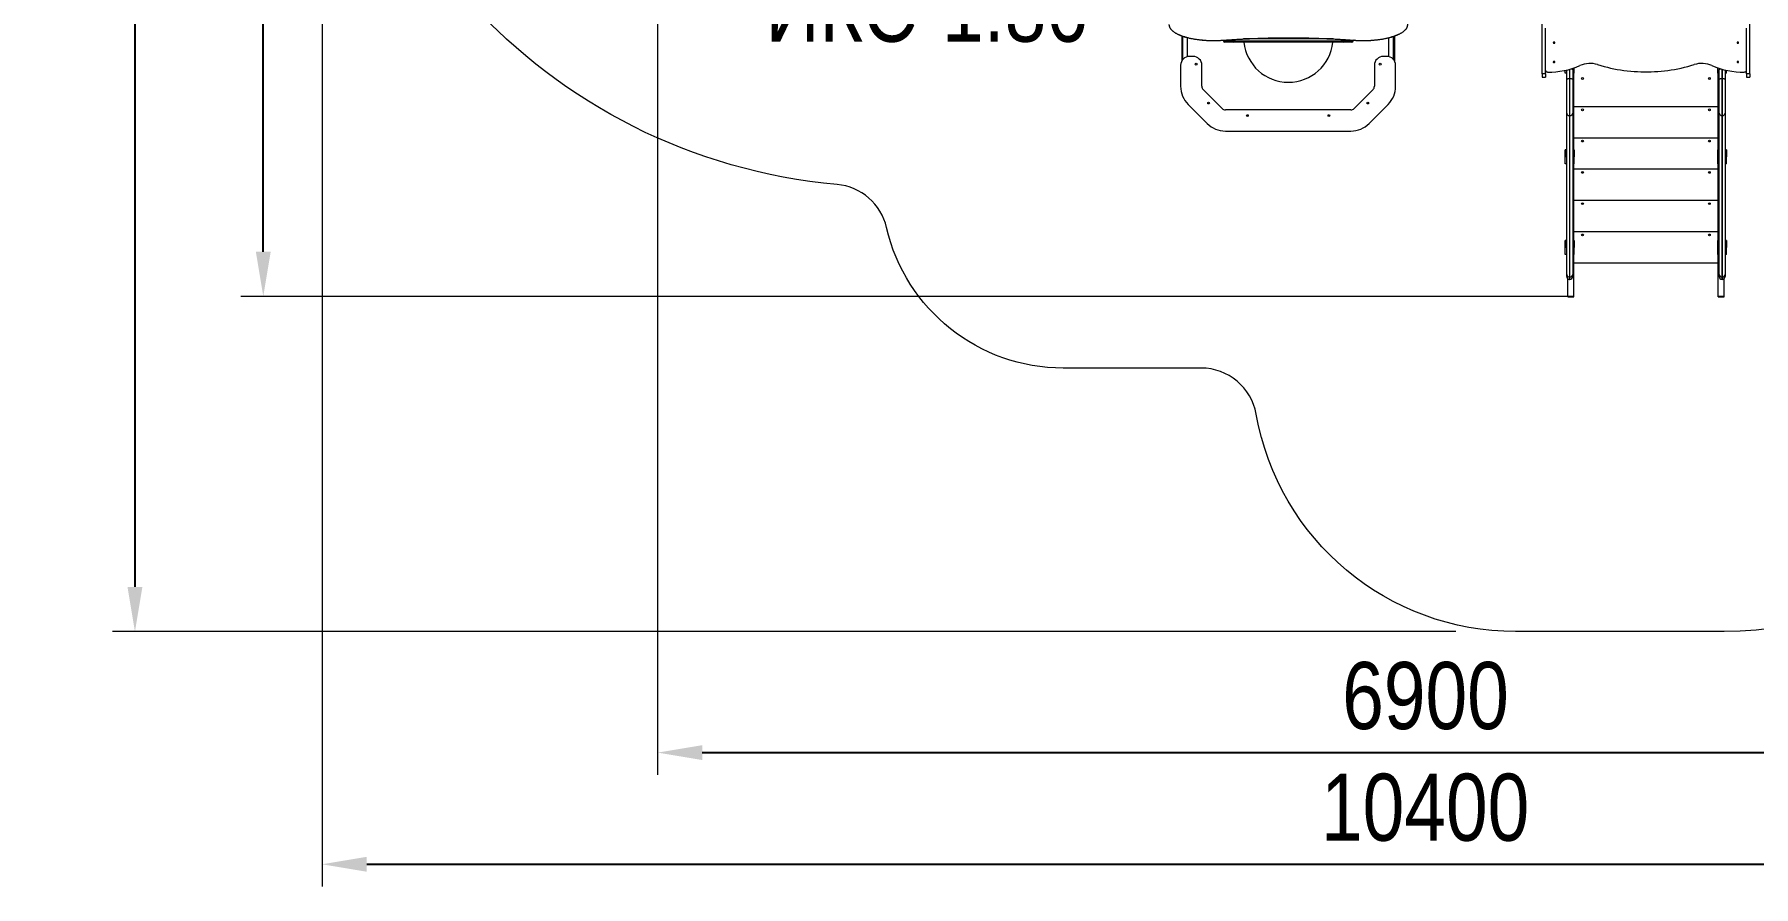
# Model space of a CAD drawing. Header units: millimetres. Extents: x -6328 to 5334, y -5037 to 4112.
# Drawn here: x -6328 to 1365, y -5037 to -1223 of the extents above; entities that cross this region are included whole.
import ezdxf

# ---------------------------------------------------------------- set-up
doc = ezdxf.new("R2010")
doc.units = ezdxf.units.MM
for name, color, linetype in [('DIKOM_АРТИКУЛ', 7, 'Continuous'), ('DIKOM_ЗОНА', 80, 'Continuous'), ('DIKOM_ОБЪЕКТ', 7, 'Continuous'), ('DIKOM_РАЗМЕР_ЗОНА', 7, 'Continuous'), ('DIKOM_РАЗМЕР_ОБЪЕКТА', 7, 'Continuous')]:
    doc.layers.add(name, color=color, linetype=linetype)
doc.styles.add('style1', font='arial.ttf', dxfattribs={"width": 0.8})
doc.dimstyles.new('1-50', dxfattribs={"dimtxt": 300, "dimasz": 200, "dimexe": 100, "dimexo": 0, "dimgap": 100, "dimtad": 1, "dimtxsty": 'style1', "dimcen": 200, "dimclrd": 7, "dimclre": 7, "dimclrt": 7, "dimadec": 1, "dimazin": 2, "dimtfac": 1, "dimtmove": 0, "dimatfit": 2, "dimfxl": 0, "dimlwd": 25, "dimlwe": 18, "dimarcsym": 0})

# ---------------------------------------------------------------- blocks, each defined once
blk = doc.blocks.new('*D0')
at = {"layer": 'Defpoints', "color": 0, "transparency": 16777216}
for p in [(-3539.4, 760.3), (3333.5, 448.1), (3333.5, -4437.1)]:
    blk.add_point(p, dxfattribs=at)
at = {"layer": 'DIKOM_РАЗМЕР_ОБЪЕКТА', "color": 7, "lineweight": 18, "transparency": 16777216}
for p, q in [((-3539.4, 760.3), (-3539.4, -4537.1)), ((3333.5, 448.1), (3333.5, -4537.1))]:
    blk.add_line(p, q, dxfattribs=at)
at = {"layer": 'DIKOM_РАЗМЕР_ОБЪЕКТА', "color": 7, "lineweight": 25, "transparency": 16777216}
blk.add_line((-3339.4, -4437.1), (3133.5, -4437.1), dxfattribs=at)
at = {"layer": 'DIKOM_РАЗМЕР_ОБЪЕКТА', "color": 7, "transparency": 16777216}
for points in [[(-3339.4, -4403.8), (-3339.4, -4470.4), (-3539.4, -4437.1)], [(3133.5, -4403.8), (3133.5, -4470.4), (3333.5, -4437.1)]]:
    blk.add_solid(points, dxfattribs=at)
at = {"layer": 'DIKOM_РАЗМЕР_ОБЪЕКТА', "color": 7, "transparency": 16777216, "insert": (-103, -4183.9), "char_height": 300, "attachment_point": 5, "style": 'style1'}
blk.add_mtext('6900', dxfattribs=at)
blk = doc.blocks.new('*D1')
at = {"layer": 'Defpoints', "color": 0, "transparency": 16777216}
for p in [(-5040.9, 625.7), (5333.5, 448.1), (5333.5, -4936.8)]:
    blk.add_point(p, dxfattribs=at)
at = {"layer": 'DIKOM_РАЗМЕР_ЗОНА', "color": 7, "lineweight": 18, "transparency": 16777216}
for p, q in [((-5040.9, 625.7), (-5040.9, -5036.8)), ((5333.5, 448.1), (5333.5, -5036.8))]:
    blk.add_line(p, q, dxfattribs=at)
at = {"layer": 'DIKOM_РАЗМЕР_ЗОНА', "color": 7, "lineweight": 25, "transparency": 16777216}
blk.add_line((-4840.9, -4936.8), (5133.5, -4936.8), dxfattribs=at)
at = {"layer": 'DIKOM_РАЗМЕР_ЗОНА', "color": 7, "transparency": 16777216}
for points in [[(-4840.9, -4903.4), (-4840.9, -4970.1), (-5040.9, -4936.8)], [(5133.5, -4903.4), (5133.5, -4970.1), (5333.5, -4936.8)]]:
    blk.add_solid(points, dxfattribs=at)
at = {"layer": 'DIKOM_РАЗМЕР_ЗОНА', "color": 7, "transparency": 16777216, "insert": (-104.7, -4683.6), "char_height": 300, "attachment_point": 5, "style": 'style1'}
blk.add_mtext('10400', dxfattribs=at)
blk = doc.blocks.new('*D2')
at = {"layer": 'Defpoints', "color": 0, "transparency": 16777216}
for p in [(-5303.8, 2121.4), (-1621.1, 2121.4), (560.3, -2395.6)]:
    blk.add_point(p, dxfattribs=at)
at = {"layer": 'DIKOM_РАЗМЕР_ОБЪЕКТА', "color": 7, "lineweight": 18, "transparency": 16777216}
for p, q in [((-1621.1, 2121.4), (-5403.8, 2121.4)), ((560.3, -2395.6), (-5403.8, -2395.6))]:
    blk.add_line(p, q, dxfattribs=at)
at = {"layer": 'DIKOM_РАЗМЕР_ОБЪЕКТА', "color": 7, "lineweight": 25, "transparency": 16777216}
blk.add_line((-5303.8, -2195.6), (-5303.8, 1921.4), dxfattribs=at)
at = {"layer": 'DIKOM_РАЗМЕР_ОБЪЕКТА', "color": 7, "transparency": 16777216}
for points in [[(-5337.1, 1921.4), (-5270.4, 1921.4), (-5303.8, 2121.4)], [(-5337.1, -2195.6), (-5270.4, -2195.6), (-5303.8, -2395.6)]]:
    blk.add_solid(points, dxfattribs=at)
at = {"layer": 'DIKOM_РАЗМЕР_ОБЪЕКТА', "color": 7, "transparency": 16777216, "insert": (-5556.9, -137.1), "char_height": 300, "attachment_point": 5, "rotation": 90, "style": 'style1'}
blk.add_mtext('4500', dxfattribs=at)
blk = doc.blocks.new('*D3')
at = {"layer": 'Defpoints', "color": 0, "transparency": 16777216}
for p in [(-1814.9, 4111.7), (-5878, -3895.6), (33.3, -3895.6)]:
    blk.add_point(p, dxfattribs=at)
at = {"layer": 'DIKOM_РАЗМЕР_ЗОНА', "color": 7, "lineweight": 18, "transparency": 16777216}
for p, q in [((-1814.9, 4111.7), (-5978, 4111.7)), ((33.3, -3895.6), (-5978, -3895.6))]:
    blk.add_line(p, q, dxfattribs=at)
at = {"layer": 'DIKOM_РАЗМЕР_ЗОНА', "color": 7, "lineweight": 25, "transparency": 16777216}
blk.add_line((-5878, 3911.7), (-5878, -3695.6), dxfattribs=at)
at = {"layer": 'DIKOM_РАЗМЕР_ЗОНА', "color": 7, "transparency": 16777216}
for points in [[(-5911.3, 3911.7), (-5844.6, 3911.7), (-5878, 4111.7)], [(-5911.3, -3695.6), (-5844.6, -3695.6), (-5878, -3895.6)]]:
    blk.add_solid(points, dxfattribs=at)
at = {"layer": 'DIKOM_РАЗМЕР_ЗОНА', "color": 7, "transparency": 16777216, "insert": (-6131.2, 108), "char_height": 300, "attachment_point": 5, "rotation": 90, "style": 'style1'}
blk.add_mtext('8000', dxfattribs=at)

msp = doc.modelspace()

# ---------------------------------------------------------------- linework, layer by layer
at = {"layer": 'DIKOM_ЗОНА', "color": 3, "lineweight": 15}
msp.add_lwpolyline([(-2227.791, 4022.501, -0.40041339), (-924.694, 3567.218), (-783.266, 3290.817), (-574.315, 2882.448, 0.28156909), (-351.757, 2746.326), (3559.672, 2746.326, -0.23145362), (4743.738, 2167.188, -0.57475866), (2938.453, -2322.602, 0.34414921), (2725.867, -2545.064, -0.38527663), (1233.33, -3895.616), (300.314, -3895.616, -0.36360171), (-860.648, -2922.741, 0.36360171), (-1106.793, -2716.473), (-1724.025, -2716.473, -0.34915452), (-2514.764, -2087.631, 0.32427644), (-2736.03, -1894.92, -0.38827162), (-5040.908, 625.746), (-5040.908, 2102.661, -0.2943872), (-4453.774, 3013.453), (-2227.791, 4022.501)], format="xyb", dxfattribs=at)
at = {"layer": 'DIKOM_ОБЪЕКТ', "color": 7, "linetype": 'Continuous', "lineweight": 15}
for p, q in [((418.33, -1400.107), (418.33, -1140.573)), ((1348.33, -1400.107), (1348.33, -1140.573)), ((-1193.67, -1229.785), (-1193.67, -1342.324)), ((-241.67, -1230.498), (-241.67, -1342.324)), ((433.33, -1400.107), (433.33, -1195.689)), ((1333.33, -1400.107), (1333.33, -1195.689)), ((-1189.67, -1336.411), (-1189.67, -1231.194)), ((-1168.67, -1322.959), (-1168.67, -1237.418)), ((-1006.67, -1249.147), (-1006.67, -1252.689)), ((-1006.67, -1252.689), (-967.817, -1252.689)), ((-962.621, -1258.689), (-1000.67, -1258.689)), ((-967.817, -1252.689), (-967.817, -1246.537)), ((-967.817, -1252.689), (-465.523, -1252.689)), ((-470.719, -1258.689), (-962.621, -1258.689)), ((-516.181, -1243.689), (-917.184, -1243.689)), ((-432.67, -1258.689), (-470.719, -1258.689)), ((-465.523, -1252.689), (-465.523, -1246.537)), ((-465.523, -1252.689), (-426.67, -1252.689)), ((-426.67, -1252.689), (-426.67, -1249.147)), ((-266.67, -1322.959), (-266.67, -1237.925)), ((-245.67, -1336.411), (-245.67, -1231.866)), ((-1198.67, -1361.689), (-1198.67, -1455.683)), ((-1143.67, -1321.689), (-1158.67, -1321.689)), ((-1103.67, -1455.683), (-1103.67, -1361.689)), ((-331.67, -1361.689), (-331.67, -1455.683)), ((-276.67, -1321.689), (-291.67, -1321.689)), ((-236.67, -1455.683), (-236.67, -1361.689)), ((522.33, -1397.513), (522.33, -1384.273)), ((528.83, -1425.689), (528.83, -1382.816)), ((541.83, -1379.491), (541.83, -1420.611)), ((542.83, -1420.611), (542.83, -1379.212)), ((555.83, -1381.501), (555.83, -1425.689)), ((562.33, -1397.513), (562.33, -1373.085)), ((1204.33, -1397.513), (1204.33, -1373.085)), ((1210.83, -1425.689), (1210.83, -1381.501)), ((1223.83, -1379.212), (1223.83, -1420.611)), ((1224.83, -1420.611), (1224.83, -1379.491)), ((1237.83, -1382.816), (1237.83, -1425.689)), ((1244.33, -1397.513), (1244.33, -1384.273)), ((433.33, -1400.107), (418.33, -1400.107)), ((418.33, -1400.107), (418.33, -1415.222)), ((418.33, -1415.222), (433.33, -1415.222)), ((433.33, -1400.107), (433.33, -1415.222)), ((528.83, -1397.513), (522.33, -1397.513)), ((528.83, -1575.158), (528.83, -1425.689)), ((541.83, -1420.611), (541.83, -1587.125)), ((542.83, -1420.611), (541.83, -1420.611)), ((542.83, -1587.125), (542.83, -1420.611)), ((562.33, -1397.513), (555.83, -1397.513)), ((555.83, -1425.689), (555.83, -1575.158)), ((560.33, -1770.014), (560.33, -1397.513)), ((1210.83, -1397.513), (1204.33, -1397.513)), ((1206.33, -1770.014), (1206.33, -1397.513)), ((1210.83, -1575.158), (1210.83, -1425.689)), ((1223.83, -1420.611), (1223.83, -1587.125)), ((1224.83, -1420.611), (1223.83, -1420.611)), ((1224.83, -1587.125), (1224.83, -1420.611)), ((1244.33, -1397.513), (1237.83, -1397.513)), ((1237.83, -1425.689), (1237.83, -1575.158)), ((1348.33, -1400.107), (1333.33, -1400.107)), ((1333.33, -1400.107), (1333.33, -1415.222)), ((1333.33, -1415.222), (1348.33, -1415.222)), ((1348.33, -1400.107), (1348.33, -1415.222)), ((-1164.987, -1537), (-1079.981, -1622.007)), ((-1012.805, -1554.831), (-1097.812, -1469.825)), ((-337.528, -1469.825), (-422.535, -1554.831)), ((-355.36, -1622.007), (-270.353, -1537)), ((-436.677, -1560.689), (-998.663, -1560.689)), ((528.83, -2297.675), (528.83, -1575.158)), ((542.83, -1587.125), (541.83, -1587.125)), ((541.83, -1587.125), (541.83, -2309.642)), ((542.83, -2309.642), (542.83, -1587.125)), ((555.83, -1575.158), (555.83, -2297.675)), ((560.33, -1545.689), (1206.33, -1545.689)), ((1210.83, -2297.675), (1210.83, -1575.158)), ((1224.83, -1587.125), (1223.83, -1587.125)), ((1223.83, -1587.125), (1223.83, -2309.642)), ((1224.83, -2309.642), (1224.83, -1587.125)), ((1237.83, -1575.158), (1237.83, -2297.675)), ((-998.663, -1655.689), (-436.677, -1655.689)), ((560.33, -1685.689), (1206.33, -1685.689)), ((524.33, -1739.984), (522.33, -1739.984)), ((522.33, -1746.079), (522.33, -1739.984)), ((522.33, -1771.855), (522.33, -1746.079)), ((524.33, -1746.079), (522.33, -1746.079)), ((524.33, -1739.984), (524.33, -1746.079)), ((524.33, -1746.079), (524.33, -1770.014)), ((562.33, -1739.984), (560.33, -1739.984)), ((562.33, -1746.079), (560.33, -1746.079)), ((562.33, -1739.984), (562.33, -1746.079)), ((562.33, -1746.079), (562.33, -1771.855)), ((1206.33, -1739.984), (1204.33, -1739.984)), ((1204.33, -1746.079), (1204.33, -1739.984)), ((1204.33, -1771.855), (1204.33, -1746.079)), ((1206.33, -1746.079), (1204.33, -1746.079)), ((1244.33, -1739.984), (1242.33, -1739.984)), ((1242.33, -1746.079), (1242.33, -1739.984)), ((1242.33, -1770.014), (1242.33, -1746.079)), ((1244.33, -1746.079), (1242.33, -1746.079)), ((1244.33, -1739.984), (1244.33, -1746.079)), ((1244.33, -1746.079), (1244.33, -1771.855)), ((528.83, -1771.855), (522.33, -1771.855)), ((522.33, -1803.099), (522.33, -1771.855)), ((528.83, -1803.099), (522.33, -1803.099)), ((524.33, -1770.014), (528.83, -1770.014)), ((555.83, -1770.014), (560.33, -1770.014)), ((562.33, -1771.855), (555.83, -1771.855)), ((562.33, -1803.099), (555.83, -1803.099)), ((560.33, -2175.6), (560.33, -1803.099)), ((1206.33, -1825.689), (560.33, -1825.689)), ((562.33, -1803.099), (562.33, -1771.855)), ((1210.83, -1771.855), (1204.33, -1771.855)), ((1204.33, -1803.099), (1204.33, -1771.855)), ((1210.83, -1803.099), (1204.33, -1803.099)), ((1206.33, -1770.014), (1210.83, -1770.014)), ((1206.33, -2175.6), (1206.33, -1803.099)), ((1237.83, -1770.014), (1242.33, -1770.014)), ((1244.33, -1771.855), (1237.83, -1771.855)), ((1244.33, -1803.099), (1237.83, -1803.099)), ((1244.33, -1803.099), (1244.33, -1771.855)), ((560.33, -1965.689), (1206.33, -1965.689)), ((524.33, -2145.57), (522.33, -2145.57)), ((522.33, -2151.665), (522.33, -2145.57)), ((522.33, -2177.441), (522.33, -2151.665)), ((524.33, -2151.665), (522.33, -2151.665)), ((524.33, -2145.57), (524.33, -2151.665)), ((524.33, -2151.665), (524.33, -2175.6)), ((560.33, -2105.689), (1206.33, -2105.689)), ((562.33, -2145.57), (560.33, -2145.57)), ((562.33, -2151.665), (560.33, -2151.665)), ((562.33, -2145.57), (562.33, -2151.665)), ((562.33, -2151.665), (562.33, -2177.441)), ((1206.33, -2145.57), (1204.33, -2145.57)), ((1204.33, -2151.665), (1204.33, -2145.57)), ((1204.33, -2177.441), (1204.33, -2151.665)), ((1206.33, -2151.665), (1204.33, -2151.665)), ((1244.33, -2145.57), (1242.33, -2145.57)), ((1242.33, -2151.665), (1242.33, -2145.57)), ((1242.33, -2175.6), (1242.33, -2151.665)), ((1244.33, -2151.665), (1242.33, -2151.665)), ((1244.33, -2145.57), (1244.33, -2151.665)), ((1244.33, -2151.665), (1244.33, -2177.441)), ((528.83, -2177.441), (522.33, -2177.441)), ((522.33, -2208.685), (522.33, -2177.441)), ((528.83, -2208.685), (522.33, -2208.685)), ((524.33, -2175.6), (528.83, -2175.6)), ((555.83, -2175.6), (560.33, -2175.6)), ((562.33, -2177.441), (555.83, -2177.441)), ((562.33, -2208.685), (555.83, -2208.685)), ((560.33, -2395.616), (560.33, -2208.685)), ((562.33, -2208.685), (562.33, -2177.441)), ((1210.83, -2177.441), (1204.33, -2177.441)), ((1204.33, -2208.685), (1204.33, -2177.441)), ((1210.83, -2208.685), (1204.33, -2208.685)), ((1206.33, -2175.6), (1210.83, -2175.6)), ((1206.33, -2395.616), (1206.33, -2208.685)), ((1237.83, -2175.6), (1242.33, -2175.6)), ((1244.33, -2177.441), (1237.83, -2177.441)), ((1244.33, -2208.685), (1237.83, -2208.685)), ((1244.33, -2208.685), (1244.33, -2177.441)), ((528.83, -2306.728), (528.83, -2297.675)), ((555.83, -2297.675), (555.83, -2306.728)), ((560.33, -2245.689), (1206.33, -2245.689)), ((1210.83, -2306.728), (1210.83, -2297.675)), ((1237.83, -2297.675), (1237.83, -2306.728)), ((533.33, -2395.616), (533.33, -2316.565)), ((542.83, -2309.642), (541.83, -2309.642)), ((541.83, -2309.642), (541.83, -2319.728)), ((541.83, -2319.728), (542.83, -2319.728)), ((542.83, -2319.728), (542.83, -2309.642)), ((1224.83, -2309.642), (1223.83, -2309.642)), ((1223.83, -2309.642), (1223.83, -2319.728)), ((1223.83, -2319.728), (1224.83, -2319.728)), ((1224.83, -2319.728), (1224.83, -2309.642)), ((1233.33, -2395.616), (1233.33, -2316.565)), ((560.33, -2395.616), (533.33, -2395.616)), ((533.33, -2397.204), (533.33, -2395.616)), ((533.33, -2397.204), (560.33, -2397.204)), ((560.33, -2397.204), (560.33, -2395.616)), ((1233.33, -2395.616), (1206.33, -2395.616)), ((1206.33, -2397.204), (1206.33, -2395.616)), ((1206.33, -2397.204), (1233.33, -2397.204)), ((1233.33, -2397.204), (1233.33, -2395.616))]:
    msp.add_line(p, q, dxfattribs=at)
at = {"layer": 'DIKOM_ОБЪЕКТ', "color": 7, "linetype": 'Continuous', "lineweight": 15, "flags": 128}
for points in [[(-1209.117, -1222.511), (-1204.128, -1224.813), (-1198.855, -1227.039), (-1193.308, -1229.185), (-1187.496, -1231.246), (-1181.432, -1233.22), (-1175.126, -1235.103), (-1168.589, -1236.89), (-1161.835, -1238.579), (-1154.875, -1240.167), (-1147.722, -1241.65), (-1140.39, -1243.026), (-1132.892, -1244.292), (-1125.243, -1245.447), (-1117.455, -1246.487), (-1109.545, -1247.411), (-1101.526, -1248.217), (-1093.413, -1248.904), (-1085.222, -1249.47), (-1076.967, -1249.915), (-1068.664, -1250.237), (-1060.329, -1250.436), (-1051.976, -1250.512), (-1043.621, -1250.464), (-1035.281, -1250.293), (-1026.969, -1249.998), (-1018.702, -1249.581), (-1010.495, -1249.042)], [(-422.845, -1249.042), (-414.638, -1249.581), (-406.371, -1249.998), (-398.06, -1250.293), (-389.719, -1250.464), (-381.364, -1250.512), (-373.012, -1250.436), (-364.676, -1250.237), (-356.373, -1249.915), (-348.118, -1249.47), (-339.927, -1248.904), (-331.814, -1248.217), (-323.795, -1247.411), (-315.885, -1246.487), (-308.098, -1245.447), (-300.448, -1244.292), (-292.95, -1243.026), (-285.618, -1241.65), (-278.465, -1240.167), (-271.505, -1238.579), (-264.751, -1236.89), (-258.214, -1235.103), (-251.908, -1233.22), (-245.844, -1231.246), (-240.033, -1229.185), (-234.485, -1227.039), (-229.212, -1224.813), (-224.223, -1222.511)], [(-1010.495, -1249.042), (-988.191, -1247.47), (-965.815, -1246.022), (-943.374, -1244.699), (-920.873, -1243.501), (-898.319, -1242.428), (-875.717, -1241.48), (-853.074, -1240.659), (-830.395, -1239.963), (-807.685, -1239.394), (-784.953, -1238.951), (-762.202, -1238.634), (-739.439, -1238.445), (-716.67, -1238.381), (-693.901, -1238.445), (-671.138, -1238.634), (-648.388, -1238.951), (-625.655, -1239.394), (-602.946, -1239.963), (-580.266, -1240.659), (-557.623, -1241.48), (-535.021, -1242.428), (-512.467, -1243.501), (-489.966, -1244.699), (-467.525, -1246.022), (-445.149, -1247.47), (-422.845, -1249.042)], [(-1010.495, -1249.042), (-1010.251, -1249.327), (-1010.056, -1249.391)], [(-422.845, -1249.042), (-423.089, -1249.327), (-423.284, -1249.391)], [(475.83, -1260.34), (475.64, -1259.356), (475.092, -1258.478), (474.244, -1257.802), (473.189, -1257.402), (472.041, -1257.319), (470.924, -1257.564), (469.959, -1258.11), (469.252, -1258.897), (468.878, -1259.841), (468.878, -1260.839), (469.252, -1261.783), (469.959, -1262.57), (470.924, -1263.116), (472.041, -1263.361), (473.189, -1263.278), (474.244, -1262.878), (475.092, -1262.202), (475.64, -1261.324), (475.83, -1260.34)], [(1297.83, -1260.34), (1297.64, -1259.356), (1297.092, -1258.478), (1296.244, -1257.802), (1295.189, -1257.402), (1294.041, -1257.319), (1292.924, -1257.564), (1291.959, -1258.11), (1291.252, -1258.897), (1290.878, -1259.841), (1290.878, -1260.839), (1291.252, -1261.783), (1291.959, -1262.57), (1292.924, -1263.116), (1294.041, -1263.361), (1295.189, -1263.278), (1296.244, -1262.878), (1297.092, -1262.202), (1297.64, -1261.324), (1297.83, -1260.34)], [(433.33, -1383.082), (433.516, -1384.745), (434.067, -1386.346), (434.963, -1387.825), (436.17, -1389.128), (437.643, -1390.206), (439.328, -1391.019), (441.162, -1391.537), (443.077, -1391.74)], [(475.83, -1346.943), (475.64, -1345.958), (475.092, -1345.081), (474.244, -1344.405), (473.189, -1344.004), (472.041, -1343.922), (470.924, -1344.167), (469.959, -1344.713), (469.252, -1345.5), (468.878, -1346.444), (468.878, -1347.441), (469.252, -1348.385), (469.959, -1349.173), (470.924, -1349.718), (472.041, -1349.963), (473.189, -1349.881), (474.244, -1349.48), (475.092, -1348.804), (475.64, -1347.927), (475.83, -1346.943)], [(549.725, -1377.197), (551.186, -1377.611), (552.789, -1378.237), (554.088, -1378.962), (555.046, -1379.764), (555.632, -1380.619), (555.83, -1381.501)], [(667.337, -1358.47), (681.698, -1362.767), (696.174, -1366.768), (710.755, -1370.469), (725.433, -1373.869), (740.201, -1376.967), (755.049, -1379.759), (769.97, -1382.246), (784.955, -1384.424), (799.995, -1386.294), (815.083, -1387.853), (830.209, -1389.102), (845.365, -1390.039), (860.542, -1390.665), (875.733, -1390.977), (890.927, -1390.977), (906.118, -1390.665), (921.295, -1390.039), (936.451, -1389.102), (951.577, -1387.853), (966.664, -1386.294), (981.705, -1384.424), (996.69, -1382.246), (1011.611, -1379.759), (1026.459, -1376.967), (1041.227, -1373.869), (1055.905, -1370.469), (1070.486, -1366.768), (1084.962, -1362.767), (1099.323, -1358.47)], [(1210.83, -1381.501), (1211.027, -1380.619), (1211.614, -1379.764), (1212.572, -1378.962), (1213.871, -1378.237), (1215.474, -1377.611), (1216.935, -1377.197)], [(1297.83, -1346.943), (1297.64, -1345.958), (1297.092, -1345.081), (1296.244, -1344.405), (1295.189, -1344.004), (1294.041, -1343.922), (1292.924, -1344.167), (1291.959, -1344.713), (1291.252, -1345.5), (1290.878, -1346.444), (1290.878, -1347.441), (1291.252, -1348.385), (1291.959, -1349.173), (1292.924, -1349.718), (1294.041, -1349.963), (1295.189, -1349.881), (1296.244, -1349.48), (1297.092, -1348.804), (1297.64, -1347.927), (1297.83, -1346.943)], [(1323.583, -1391.74), (1325.498, -1391.537), (1327.332, -1391.019), (1329.017, -1390.206), (1330.49, -1389.128), (1331.697, -1387.825), (1332.593, -1386.346), (1333.144, -1384.745), (1333.33, -1383.082)], [(528.83, -1425.689), (529.027, -1424.807), (529.614, -1423.952), (530.572, -1423.15), (531.871, -1422.425), (533.474, -1421.799), (535.33, -1421.292), (537.384, -1420.918), (539.573, -1420.689), (541.83, -1420.611)], [(542.83, -1420.611), (545.087, -1420.689), (547.276, -1420.918), (549.33, -1421.292), (551.186, -1421.799), (552.789, -1422.425), (554.088, -1423.15), (555.046, -1423.952), (555.632, -1424.807), (555.83, -1425.689)], [(1210.83, -1425.689), (1211.027, -1424.807), (1211.614, -1423.952), (1212.572, -1423.15), (1213.871, -1422.425), (1215.474, -1421.799), (1217.33, -1421.292), (1219.384, -1420.918), (1221.573, -1420.689), (1223.83, -1420.611)], [(1224.83, -1420.611), (1227.087, -1420.689), (1229.276, -1420.918), (1231.33, -1421.292), (1233.186, -1421.799), (1234.789, -1422.425), (1236.088, -1423.15), (1237.046, -1423.952), (1237.632, -1424.807), (1237.83, -1425.689)]]:
    msp.add_lwpolyline(points, dxfattribs=at)
at = {"layer": 'DIKOM_ОБЪЕКТ', "color": 7, "linetype": 'Continuous', "lineweight": 15}
for centre in [(-1129.67, -1356.689), (-305.67, -1356.689), (599.33, -1420.689), (1167.33, -1420.689), (-1073.694, -1530.713), (-361.647, -1530.713), (-900.17, -1586.689), (-535.17, -1586.689), (599.33, -1560.689), (1167.33, -1560.689), (599.33, -1700.689), (1167.33, -1700.689), (599.33, -1840.689), (1167.33, -1840.689), (599.33, -1980.689), (1167.33, -1980.689), (599.33, -2120.689), (1167.33, -2120.689)]:
    msp.add_circle(centre, 4, dxfattribs=at)
for centre, radius, start, end in [((-1000.67, -1252.689), 6, 180, 270), ((-962.188, -1253.064), 5.642, 176.188739, 265.5980503), ((-716.67, -1237.689), 200, 186.0271666, 353.9728334), ((-471.152, -1253.064), 5.642, 274.4019497, 3.811261), ((-432.67, -1252.689), 6, 270, 0), ((-1158.67, -1361.689), 40, 90, 180), ((-1143.67, -1361.689), 40, 0, 90), ((-291.67, -1361.689), 40, 90, 180), ((-276.67, -1361.689), 40, 0, 90), ((451.273, -1054.464), 337.375, 268.6078607, 293.8566594), ((633.607, -1467.215), 113.855, 72.7677182, 113.7654714), ((1133.05, -1467.254), 113.892, 66.241546, 107.2252644), ((1315.387, -1054.464), 337.375, 246.1433406, 271.3921393), ((-1083.67, -1455.683), 115, 180, 225), ((-1083.67, -1455.683), 20, 180, 225), ((-351.67, -1455.683), 20, 315, 0), ((-351.67, -1455.683), 115, 315, 0), ((-998.663, -1540.689), 20, 225, 270), ((-436.677, -1540.689), 20, 270, 315), ((541.355, -1574.597), 12.537, 182.5628768, 272.1729151), ((543.346, -1574.641), 12.495, 267.6327342, 357.6314739), ((1223.355, -1574.597), 12.537, 182.5628768, 272.1729151), ((1225.346, -1574.641), 12.495, 267.6327342, 357.6314739), ((-998.663, -1540.689), 115, 225, 270), ((-436.677, -1540.689), 115, 270, 315), ((541.355, -2297.114), 12.537, 182.5628768, 272.1729151), ((541.83, -2306.728), 13, 180, 270), ((543.346, -2297.158), 12.495, 267.6327342, 357.6314739), ((542.83, -2306.728), 13, 270, 0), ((1223.355, -2297.114), 12.537, 182.5628768, 272.1729151), ((1223.83, -2306.728), 13, 180, 270), ((1225.346, -2297.158), 12.495, 267.6327342, 357.6314739), ((1224.83, -2306.728), 13, 270, 0)]:
    msp.add_arc(centre, radius, start, end, dxfattribs=at)
for points, knots in [([(-1251.012, -1178.301), (-1251.002, -1179.111), (-1250.977, -1180.928), (-1250.562, -1183.74), (-1249.842, -1186.727), (-1248.802, -1189.689), (-1247.451, -1192.628), (-1245.784, -1195.543), (-1243.796, -1198.432), (-1241.486, -1201.289), (-1238.856, -1204.106), (-1235.911, -1206.874), (-1232.66, -1209.585), (-1229.113, -1212.233), (-1225.28, -1214.812), (-1221.173, -1217.317), (-1216.8, -1219.746), (-1212.173, -1222.096), (-1207.298, -1224.367), (-1202.184, -1226.556), (-1196.838, -1228.662), (-1191.271, -1230.684), (-1185.488, -1232.62), (-1179.5, -1234.468), (-1173.315, -1236.226), (-1166.943, -1237.893), (-1160.392, -1239.467), (-1153.673, -1240.946), (-1146.796, -1242.329), (-1139.771, -1243.613), (-1132.608, -1244.797), (-1125.32, -1245.88), (-1117.916, -1246.86), (-1110.409, -1247.736), (-1102.809, -1248.507), (-1095.13, -1249.172), (-1087.381, -1249.729), (-1079.577, -1250.179), (-1071.728, -1250.52), (-1063.847, -1250.752), (-1055.946, -1250.875), (-1048.037, -1250.888), (-1040.133, -1250.792), (-1032.247, -1250.586), (-1024.391, -1250.27), (-1016.987, -1249.875), (-1012.229, -1249.542), (-1010.056, -1249.391)], [0, 0, 0, 0, 0.01650273, 0.03702208, 0.05761863, 0.07841389, 0.09950525, 0.12095532, 0.14278504, 0.16497353, 0.1874664, 0.21019051, 0.23307005, 0.25603863, 0.27904501, 0.30204799, 0.32502554, 0.34796744, 0.37086922, 0.39373002, 0.41655107, 0.43933481, 0.46208418, 0.48480232, 0.50749235, 0.5301572, 0.55279962, 0.57542213, 0.59802701, 0.62061634, 0.64319198, 0.66575564, 0.68830885, 0.71085299, 0.73338936, 0.75591913, 0.77844339, 0.80096315, 0.82347938, 0.84599298, 0.86850485, 0.89101583, 0.91352678, 0.93603828, 0.95855116, 0.98106626, 1, 1, 1, 1]), ([(-423.284, -1249.391), (-421.924, -1249.487), (-417.982, -1249.767), (-411.411, -1250.149), (-403.565, -1250.499), (-395.686, -1250.739), (-387.786, -1250.87), (-379.878, -1250.891), (-371.973, -1250.802), (-364.085, -1250.605), (-356.226, -1250.298), (-348.407, -1249.882), (-340.641, -1249.359), (-332.941, -1248.728), (-325.317, -1247.991), (-317.783, -1247.148), (-310.348, -1246.201), (-303.026, -1245.151), (-295.827, -1243.999), (-288.762, -1242.748), (-281.843, -1241.397), (-275.078, -1239.95), (-268.48, -1238.408), (-262.057, -1236.773), (-255.819, -1235.046), (-249.775, -1233.23), (-243.935, -1231.326), (-238.307, -1229.336), (-232.899, -1227.262), (-227.719, -1225.105), (-222.774, -1222.866), (-218.073, -1220.547), (-213.621, -1218.149), (-209.427, -1215.673), (-205.498, -1213.118), (-201.842, -1210.485), (-198.469, -1207.777), (-195.387, -1204.994), (-192.609, -1202.141), (-190.146, -1199.224), (-188.009, -1196.252), (-186.206, -1193.237), (-184.742, -1190.193), (-183.621, -1187.132), (-182.829, -1184.068), (-182.397, -1181.011), (-182.258, -1178.973), (-182.304, -1177.961), (-182.304, -1177.96)], [0, 0, 0, 0, 0.01182713, 0.03429366, 0.05675794, 0.07921955, 0.10167935, 0.12413822, 0.14659698, 0.16905626, 0.19151685, 0.21397959, 0.23644539, 0.25891515, 0.28138983, 0.30387048, 0.32635817, 0.3488541, 0.37135956, 0.39387596, 0.41640484, 0.43894793, 0.46150712, 0.4840845, 0.5066824, 0.52930339, 0.55195029, 0.57462613, 0.59733419, 0.6200778, 0.64286029, 0.66568459, 0.68855276, 0.71146517, 0.73441921, 0.75740736, 0.78041444, 0.80340251, 0.82632444, 0.84911567, 0.87169712, 0.8939857, 0.91591226, 0.93744116, 0.95858348, 0.97939851, 0.9999846, 1, 1, 1, 1]), ([(-1010.056, -1249.391), (-1006.444, -1249.129), (-995.97, -1248.369), (-978.584, -1247.192), (-957.881, -1245.897), (-937.124, -1244.709), (-916.316, -1243.627), (-895.463, -1242.653), (-874.57, -1241.787), (-853.642, -1241.028), (-832.682, -1240.377), (-811.696, -1239.834), (-790.689, -1239.399), (-769.664, -1239.072), (-748.628, -1238.853), (-727.585, -1238.743), (-706.539, -1238.741), (-685.495, -1238.847), (-664.459, -1239.062), (-643.434, -1239.384), (-622.426, -1239.815), (-601.439, -1240.355), (-580.478, -1241.002), (-559.548, -1241.757), (-538.653, -1242.619), (-517.799, -1243.589), (-496.99, -1244.667), (-476.23, -1245.85), (-455.525, -1247.142), (-437.881, -1248.333), (-427.151, -1249.11), (-423.284, -1249.391)], [0, 0, 0, 0, 0.01873466, 0.05433314, 0.08993213, 0.12553144, 0.16113106, 0.19673095, 0.23233108, 0.26793142, 0.30353196, 0.33913266, 0.37473349, 0.41033443, 0.44593546, 0.48153655, 0.51713767, 0.5527388, 0.5883399, 0.62394094, 0.65954191, 0.69514278, 0.73074351, 0.76634409, 0.80194449, 0.83754468, 0.87314463, 0.90874431, 0.94434371, 0.97994278, 1, 1, 1, 1])]:
    msp.add_open_spline(points, degree=3, knots=knots, dxfattribs=at)

# ---------------------------------------------------------------- texts
at = {"layer": 'DIKOM_АРТИКУЛ', "insert": (-3056.08, -956.204), "char_height": 300, "width": 1667.53662, "attachment_point": 1, "style": 'style1'}
msp.add_mtext('ИКС-1.86', dxfattribs=at)

# ---------------------------------------------------------------- dimensions: what is measured, and where the dimension line sits
at = {"layer": 'DIKOM_РАЗМЕР_ЗОНА'}
dim = msp.add_linear_dim(base=(-5877.98, -3895.616), p1=(-1814.925, 4111.709), p2=(33.33, -3895.616), angle=90, text='8000', dimstyle='1-50', dxfattribs=at)
dim.commit()
dim.dimension.update_dxf_attribs({"geometry": '*D3', "text_midpoint": (-5877.98, 108.046), "dimtype": 160})
dim = msp.add_linear_dim(base=(5333.521, -4936.782), p1=(-5040.908, 625.746), p2=(5333.521, 448.128), text='10400', dimstyle='1-50', dxfattribs=at)
dim.commit()
dim.dimension.update_dxf_attribs({"geometry": '*D1', "text_midpoint": (-104.69, -4936.782), "dimtype": 160})
at = {"layer": 'DIKOM_РАЗМЕР_ОБЪЕКТА'}
dim = msp.add_linear_dim(base=(-5303.773, 2121.419), p1=(560.33, -2395.616), p2=(-1621.109, 2121.419), angle=90, text='4500', dimstyle='1-50', dxfattribs=at)
dim.commit()
dim.dimension.update_dxf_attribs({"geometry": '*D2', "text_midpoint": (-5303.773, -137.099), "dimtype": 160})
dim = msp.add_linear_dim(base=(3333.521, -4437.108), p1=(-3539.449, 760.323), p2=(3333.521, 448.128), text='6900', dimstyle='1-50', dxfattribs=at)
dim.commit()
dim.dimension.update_dxf_attribs({"geometry": '*D0', "text_midpoint": (-102.964, -4437.108), "dimtype": 160})

doc.saveas('drawing.dxf')
